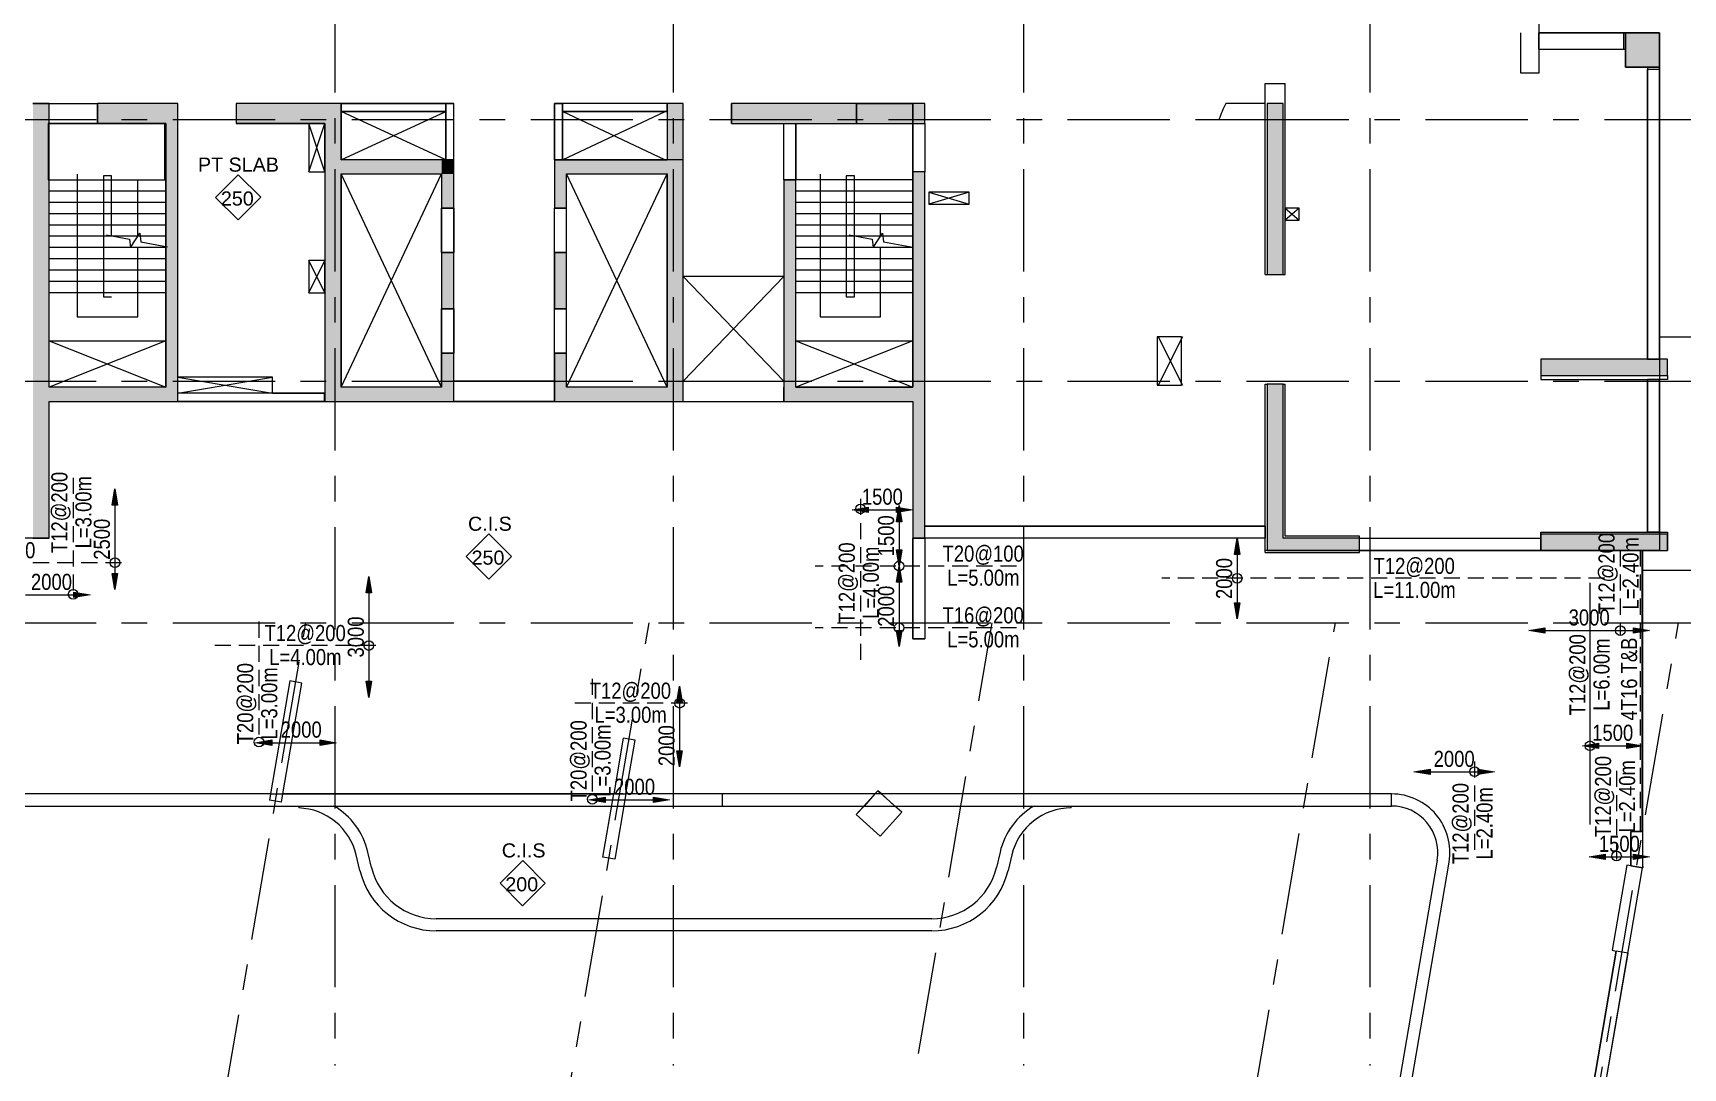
# Model space of a CAD drawing. Header units: millimetres. Extents: x -7055 to 127843, y -26353 to 51881.
# Drawn here: x 40970 to 81951, y 287 to 25994 of the extents above; entities that cross this region are included whole.
import ezdxf

# ---------------------------------------------------------------- set-up
doc = ezdxf.new("R2010")
doc.units = ezdxf.units.MM
for name, pattern in [('00-SX_HIDDEN', [600, 400, -200]), ('Grid Line', [4445, 2540, -635, 635, -635]), ('IMPORT-HIDDENX2 _6_', [3810000.0, 2540000.0, -1270000.0])]:
    doc.linetypes.add(name, pattern=pattern)
for name, color, linetype, lineweight in [('1ST FLOOR_dwg _2_', 8, 'Continuous', 5), ('A-DETL', 90, 'Continuous', 5), ('A-FLOR', 192, 'Continuous', 15), ('A-FLOR-IDEN', 11, 'Continuous', 5), ('A-WALL', 113, 'Continuous', 5), ('A-WALL-PATT', 111, 'Continuous', 15), ('I-WALL', 2, 'Continuous', 5), ('S-Anno-REF-Dims', 7, 'Continuous', 5), ('S-Anno-Slab-Reinf-Top-Text', 7, 'Continuous', 5), ('S-Anno-Slab-Reinf_ Bott', 7, 'Continuous', 5), ('S-Anno-Slab-Reinf_ Top', 7, 'IMPORT-HIDDENX2 _6_', 5), ('S-BEAM', 12, 'Continuous', 15), ('S-COLS', 52, 'Continuous', 5), ('S-GRID', 1, 'Continuous', 5)]:
    doc.layers.add(name, color=color, linetype=linetype, lineweight=lineweight)
doc.styles.add('Arial Narrow', font='ARIALN.TTF', dxfattribs={"height": 400})
doc.styles.add('Arial_1', font='arial.ttf', dxfattribs={"height": 350})

# ---------------------------------------------------------------- blocks, each defined once
blk = doc.blocks.new('1ST FLOOR_dwg_SDS-7773767-1ST FLOOR REINFORCEMENT PLAN')
at = {"layer": 'S-Anno-REF-Dims'}
for points in [[(450554, 422598), (450621, 422998), (450687, 422598)], [(469332, 422415), (468932, 422482), (469332, 422549)], [(470031, 422184), (470098, 422584), (470165, 422184)], [(470032, 422415), (470032, 422549), (470432, 422482)], [(478428, 421373), (478495, 421773), (478561, 421373)], [(470098, 421084), (470031, 421484), (470165, 421484)], [(450621, 420498), (450554, 420898), (450687, 420898)], [(470031, 420683), (470098, 421083), (470165, 420683)], [(456861, 420421), (456927, 420821), (456994, 420421)], [(449603, 420299), (449603, 420432), (450003, 420365)], [(478495, 419773), (478428, 420173), (478561, 420173)], [(470098, 419084), (470031, 419484), (470165, 419484)], [(486137, 419415), (485737, 419481), (486137, 419548)], [(488337, 419415), (488337, 419548), (488737, 419481)], [(456927, 417821), (456861, 418221), (456994, 418221)], [(464579, 417696), (464646, 418096), (464713, 417696)], [(454515, 416629), (454115, 416696), (454515, 416763)], [(455715, 416629), (455715, 416763), (456115, 416696)], [(464646, 416096), (464579, 416496), (464713, 416496)], [(487472, 416551), (487072, 416618), (487472, 416684)], [(488172, 416551), (488172, 416684), (488572, 416618)], [(483284, 415903), (482884, 415969), (483284, 416036)], [(484483, 415903), (484483, 416036), (484883, 415969)], [(462794, 415210), (462394, 415277), (462794, 415343)], [(463994, 415210), (463994, 415343), (464394, 415277)], [(487637, 413793), (487237, 413860), (487637, 413926)], [(488337, 413793), (488337, 413926), (488737, 413860)]]:
    blk.add_hatch(color=256, dxfattribs=at).paths.add_polyline_path(points)
for p, q in [((450554, 422598), (450621, 422998)), ((450621, 422998), (450687, 422598)), ((450687, 422598), (450554, 422598)), ((468932, 422482), (469332, 422549)), ((469332, 422549), (469332, 422415)), ((470031, 422184), (470098, 422584)), ((470032, 422415), (470032, 422549)), ((470032, 422549), (470432, 422482)), ((470098, 422584), (470165, 422184)), ((469332, 422415), (468932, 422482)), ((470165, 422184), (470031, 422184)), ((470432, 422482), (470032, 422415)), ((478428, 421373), (478495, 421773)), ((478495, 421773), (478561, 421373)), ((470098, 421084), (470031, 421484)), ((470031, 421484), (470165, 421484)), ((470165, 421484), (470098, 421084)), ((478561, 421373), (478428, 421373)), ((450621, 420498), (450554, 420898)), ((450554, 420898), (450687, 420898)), ((450687, 420898), (450621, 420498)), ((470031, 420683), (470098, 421083)), ((470098, 421083), (470165, 420683)), ((456861, 420421), (456927, 420821)), ((456927, 420821), (456994, 420421)), ((470165, 420683), (470031, 420683)), ((449603, 420299), (449603, 420432)), ((449603, 420432), (450003, 420365)), ((450003, 420365), (449603, 420299)), ((456994, 420421), (456861, 420421)), ((478495, 419773), (478428, 420173)), ((478428, 420173), (478561, 420173)), ((478561, 420173), (478495, 419773)), ((470098, 419084), (470031, 419484)), ((470031, 419484), (470165, 419484)), ((470165, 419484), (470098, 419084)), ((485737, 419481), (486137, 419548)), ((486137, 419415), (485737, 419481)), ((486137, 419548), (486137, 419415)), ((488337, 419415), (488337, 419548)), ((488337, 419548), (488737, 419481)), ((488737, 419481), (488337, 419415)), ((456927, 417821), (456861, 418221)), ((456861, 418221), (456994, 418221)), ((456994, 418221), (456927, 417821)), ((464579, 417696), (464646, 418096)), ((464646, 418096), (464713, 417696)), ((464713, 417696), (464579, 417696)), ((454115, 416696), (454515, 416763)), ((454515, 416629), (454115, 416696)), ((454515, 416763), (454515, 416629)), ((455715, 416629), (455715, 416763)), ((455715, 416763), (456115, 416696)), ((456115, 416696), (455715, 416629)), ((464646, 416096), (464579, 416496)), ((464579, 416496), (464713, 416496)), ((464713, 416496), (464646, 416096)), ((487072, 416618), (487472, 416684)), ((487472, 416551), (487072, 416618)), ((487472, 416684), (487472, 416551)), ((488172, 416551), (488172, 416684)), ((488172, 416684), (488572, 416618)), ((488572, 416618), (488172, 416551)), ((482884, 415969), (483284, 416036)), ((483284, 415903), (482884, 415969)), ((483284, 416036), (483284, 415903)), ((484483, 415903), (484483, 416036)), ((484483, 416036), (484883, 415969)), ((484883, 415969), (484483, 415903)), ((462394, 415277), (462794, 415343)), ((462794, 415210), (462394, 415277)), ((462794, 415343), (462794, 415210)), ((463994, 415210), (463994, 415343)), ((463994, 415343), (464394, 415277)), ((464394, 415277), (463994, 415210)), ((487237, 413860), (487637, 413926)), ((487637, 413926), (487637, 413793)), ((488337, 413793), (488337, 413926)), ((488337, 413926), (488737, 413860)), ((487637, 413793), (487237, 413860)), ((488737, 413860), (488337, 413793))]:
    blk.add_line(p, q, dxfattribs=at)
at = {"layer": 'S-Anno-REF-Dims', "color": 250, "lineweight": 13}
for p, q in [((450621, 422598), (450621, 420898)), ((469332, 422482), (470032, 422482)), ((470098, 422184), (470098, 421484)), ((478495, 421373), (478495, 420173)), ((470098, 420683), (470098, 419484)), ((448403, 420365), (449603, 420365)), ((456927, 420421), (456927, 418221)), ((486137, 419481), (488337, 419481)), ((464646, 417696), (464646, 416496)), ((454515, 416696), (455715, 416696)), ((487472, 416618), (488172, 416618)), ((483284, 415969), (484483, 415969)), ((462794, 415277), (463994, 415277)), ((487637, 413860), (488337, 413860))]:
    blk.add_line(p, q, dxfattribs=at)
at = {"layer": 'S-Anno-REF-Dims'}
for centre in [(469140, 422503), (450621, 421167), (470098, 421082), (478495, 420778), (449584, 420379), (470098, 419550), (488010, 419481), (456927, 419109), (464646, 417677), (454199, 416710), (487256, 416618), (484391, 415978), (462478, 415291), (487917, 413881)]:
    blk.add_circle(centre, 120, dxfattribs=at)
at = {"layer": 'S-Anno-Slab-Reinf_ Bott'}
for p, q in [((488547, 421473), (488547, 414490)), ((487256, 420664), (487256, 414664))]:
    blk.add_line(p, q, dxfattribs=at)
at = {"layer": 'S-Anno-Slab-Reinf_ Top', "linetype": '00-SX_HIDDEN'}
for p, q in [((449584, 423273), (449584, 420273)), ((469140, 422752), (469140, 418752)), ((488010, 421473), (488010, 419386)), ((488505, 421473), (488505, 414490)), ((450786, 421167), (446786, 421167)), ((473016, 421082), (468016, 421082)), ((487624, 420778), (476624, 420778)), ((454199, 419703), (454199, 416703)), ((473016, 419550), (468016, 419550)), ((457101, 419109), (453101, 419109)), ((462478, 418284), (462478, 415284)), ((464840, 417677), (461840, 417677)), ((484391, 416232), (484391, 413832)), ((487917, 415996), (487917, 413596))]:
    blk.add_line(p, q, dxfattribs=at)
at = {"layer": 'S-Anno-REF-Dims', "char_height": 400, "width": 1218.22, "attachment_point": 2, "line_spacing_factor": 0.974696, "style": 'Arial Narrow'}
for s, insert in [('1500', (469682, 423006)), ('2000', (449045, 420890)), ('3000', (487237, 420006)), ('2000', (455248, 417221)), ('1500', (487822, 417142)), ('2000', (483884, 416494)), ('2000', (463527, 415801)), ('1500', (487987, 414384))]:
    blk.add_mtext(s, dxfattribs=dict(at, insert=insert))
at = {"layer": 'S-Anno-REF-Dims', "char_height": 400, "width": 1218.22, "attachment_point": 2, "rotation": 90, "line_spacing_factor": 0.974696, "style": 'Arial Narrow'}
for s, insert in [('2500', (450096, 421748)), ('1500', (469574, 421834)), ('2000', (477970, 420773)), ('2000', (469574, 420084)), ('3000', (456403, 419321)), ('2000', (464122, 416622))]:
    blk.add_mtext(s, dxfattribs=dict(at, insert=insert))
at = {"layer": 'S-Anno-Slab-Reinf-Top-Text', "char_height": 400, "attachment_point": 2, "rotation": 90, "line_spacing_factor": 0.974696, "style": 'Arial Narrow'}
for s, insert, width in [('T12@200', (449042, 422414), 2421.7), ('L=3.00m', (449639, 422420), 2156.44), ('T12@200', (487469, 420897), 2421.7), ('L=2.40m', (488066, 420902), 2156.44), ('T12@200', (468598, 420661), 2421.7), ('L=4.00m', (469195, 420667), 2156.44), ('T12@200', (486746, 418382), 2421.7), ('L=6.00m', (487343, 418388), 2156.44), ('4T16 T&B', (488028, 418276), 2480.64), ('T20@200', (453657, 417665), 2421.7), ('L=3.00m', (454254, 417670), 2156.44), ('T20@200', (461937, 416246), 2421.7), ('L=3.00m', (462533, 416251), 2156.44), ('T12@200', (487382, 415357), 2421.7), ('L=2.40m', (487979, 415362), 2156.44), ('T12@200', (483842, 414686), 2421.7), ('L=2.40m', (484438, 414692), 2156.44)]:
    blk.add_mtext(s, dxfattribs=dict(at, insert=insert, width=width))
at = {"layer": 'S-Anno-Slab-Reinf-Top-Text', "char_height": 400, "attachment_point": 2, "line_spacing_factor": 0.974696, "style": 'Arial Narrow'}
for s, insert, width in [('T16@200', (447636, 421676), 2421.7), ('T20@100', (472186, 421592), 2421.7), ('T12@200', (482892, 421287), 2421.7), ('L=5.00m', (472191, 420995), 2156.44), ('L=11.00m', (482897, 420691), 2461), ('T16@200', (472186, 420059), 2421.7), ('T12@200', (455346, 419619), 2421.7), ('L=5.00m', (472191, 419463), 2156.44), ('L=4.00m', (455351, 419022), 2156.44), ('T12@200', (463424, 418187), 2421.7), ('L=3.00m', (463429, 417590), 2156.44)]:
    blk.add_mtext(s, dxfattribs=dict(at, insert=insert, width=width))
blk = doc.blocks.new('1ST FLOOR_dwg _2_-7773766-1ST FLOOR REINFORCEMENT PLAN')
blk.add_blockref('1ST FLOOR_dwg_SDS-7773767-1ST FLOOR REINFORCEMENT PLAN', (0, 0))
blk = doc.blocks.new('W SH8 - W SH-6483866-1ST FLOOR REINFORCEMENT PLAN')
at = {"layer": 'A-WALL'}
for p, q in [((71570, 24244), (70595, 24244)), ((71570, 23844), (71570, 24244)), ((70426, 23844), (71570, 23844))]:
    blk.add_line(p, q, dxfattribs=at)
blk.add_arc((73820, 22644), 3600, 153.6122, 160.5288, dxfattribs=at)
blk = doc.blocks.new('BAI-AN_TAG_SLAB MARK-TYPE COMMENT_rfa 1_75 - BAI-AN_TAG_SLAB MARK-TYPE COMMENT-7641453-1ST FLOOR REINFORCEMENT PLAN')
at = {"layer": 'A-FLOR-IDEN'}
for p, q in [((-2.8, 0), (0.02, 2.82)), ((2.82, 0.02), (0.02, 2.82)), ((-2.8, 0), (0, -2.8)), ((2.82, 0.02), (0, -2.8))]:
    blk.add_line(p, q, dxfattribs=at)

msp = doc.modelspace()

# ---------------------------------------------------------------- hatches: boundary and pattern name
at = {"layer": 'A-WALL-PATT', "lineweight": 5}
for points in [[(40969.7791, 13444.1571), (41369.7791, 13444.1571), (41369.7791, 24244.3012), (40969.7791, 24244.3012), (40969.7791, 23299.6974)], [(44269.756, 23744.3012), (44569.756, 23744.3012), (44569.756, 24244.3012), (42568.8112, 24244.3012), (42568.8112, 23744.3012)], [(48219.756, 23744.3012), (48219.756, 24244.3012), (46019.756, 24244.3012), (46019.756, 23744.3012)], [(48619.756, 17194.3012), (48619.756, 24244.3012), (48219.756, 24244.3012), (48219.756, 17194.3012)], [(57119.756, 22844.3012), (57119.756, 24244.3012), (56719.756, 24244.3012), (56719.756, 22844.3012)], [(63119.756, 23744.3012), (63119.756, 24244.3012), (58318.8112, 24244.3012), (58318.8112, 23744.3012)], [(72019.7792, 19994.3012), (72019.7792, 24244.1661), (71619.7792, 24244.1661), (71619.7792, 19994.3012)], [(44569.756, 17194.3012), (44569.756, 23744.3012), (44269.756, 23744.3012), (44269.756, 17194.3012)], [(51119.756, 22494.3012), (51119.756, 22844.3012), (48619.756, 22844.3012), (48619.756, 22494.3012), (50551.9196, 22494.3012)], [(51419.756, 22494.3012), (51419.756, 22844.3012), (51119.756, 22844.3012), (51119.756, 22494.3012)], [(56719.756, 22494.3012), (56719.756, 22844.3012), (53919.756, 22844.3012), (53919.756, 22494.3012), (54219.756, 22494.3012)], [(57119.756, 17194.3012), (57119.756, 22844.3012), (56719.756, 22844.3012), (56719.756, 17194.3012)], [(63119.756, 13444.1571), (63119.756, 22544.3279), (62819.756, 22544.3279), (62819.756, 13444.1571)], [(51419.756, 21644.1661), (51419.756, 22494.3012), (51119.756, 22494.3012), (51119.756, 21644.1661)], [(54219.756, 21644.1661), (54219.756, 22494.3012), (53919.756, 22494.3012), (53919.756, 21644.1661)], [(59919.756, 17194.3012), (59919.756, 22344.3279), (59619.756, 22344.3279), (59619.756, 17194.3012)], [(51419.756, 19144.1661), (51419.756, 20544.3279), (51119.756, 20544.3279), (51119.756, 19144.1661)], [(51419.756, 19144.1661), (51419.756, 20544.1661), (51119.756, 20544.1661), (51119.756, 19144.1661)], [(54219.756, 19144.1661), (54219.756, 20544.1661), (53919.756, 20544.1661), (53919.756, 19144.1661)], [(51419.756, 17194.3012), (51419.756, 18044.1661), (51119.756, 18044.1661), (51119.756, 17194.3012)], [(54219.756, 17194.3012), (54219.756, 18044.1661), (53919.756, 18044.1661), (53919.756, 17194.3012)], [(78419.756, 17489.3012), (81569.756, 17489.3012), (81569.756, 17889.3012), (78419.756, 17889.3012)], [(72019.7792, 13444.1661), (72019.7792, 17269.1661), (71619.7792, 17269.1661), (71619.7792, 13444.1661)], [(41369.7791, 16844.3012), (44569.756, 16844.3012), (44569.756, 17194.3012), (41369.7791, 17194.3012)], [(48219.756, 16844.3012), (51419.756, 16844.3012), (51419.756, 17194.3012), (48219.756, 17194.3012)], [(57119.756, 16844.3012), (57119.756, 17194.3012), (53919.756, 17194.3012), (53919.756, 16844.3012)], [(62819.756, 16844.3012), (62819.756, 17194.3012), (59619.756, 17194.3012), (59619.756, 16844.3012)], [(78419.756, 13144.1661), (81569.756, 13144.1661), (81569.756, 13544.1661), (78419.756, 13544.1661)], [(73919.756, 13144.1661), (73919.756, 13444.1661), (71619.7792, 13444.1661), (71619.7792, 13144.1661), (73679.4196, 13144.1661)]]:
    msp.add_hatch(color=256, dxfattribs=at).paths.add_polyline_path(points)
at = {"layer": 'S-COLS'}
msp.add_hatch(color=256, dxfattribs=at).paths.add_polyline_path([(81369.756, 25144.1661), (81369.756, 25994.1661), (80519.756, 25994.1661), (80519.756, 25144.1661)])

# ---------------------------------------------------------------- linework, layer by layer
at = {"layer": 'A-DETL', "lineweight": 13}
for p, q in [((48619.756, 22844.3012), (51219.756, 24044.3012)), ((51219.756, 22844.3012), (48619.756, 24044.3012)), ((56663.9431, 22844.1661), (54119.756, 24044.1661)), ((54119.756, 22844.1661), (56669.756, 24044.1661)), ((47819.756, 22544.1661), (48219.756, 23744.1661)), ((48219.756, 22544.1661), (47819.756, 23744.1661)), ((48619.756, 17194.3012), (51119.756, 22494.3012)), ((51119.756, 17194.3012), (48619.756, 22494.3012)), ((56719.756, 17194.3012), (54219.756, 22494.3012)), ((54219.756, 17194.3012), (56719.756, 22494.3012)), ((64219.756, 22044.1661), (63219.756, 21744.1661)), ((63219.756, 22044.1661), (64219.756, 21744.1661)), ((72419.7792, 21644.3012), (72069.7792, 21344.3012)), ((72069.7792, 21644.3012), (72419.7792, 21344.3012)), ((48219.756, 19544.1661), (47819.756, 20344.1661)), ((47819.756, 19544.1661), (48219.756, 20344.1661)), ((59619.756, 17344.1661), (57119.756, 19944.1661)), ((57119.756, 17344.1661), (59619.756, 19944.1661)), ((69519.756, 18444.1661), (68919.756, 17244.1661)), ((68919.756, 18444.1661), (69519.756, 17244.1661)), ((41369.756, 18344.1661), (44269.756, 17194.3012)), ((44269.756, 18344.1661), (41369.7791, 17194.3012)), ((62819.756, 18344.1661), (59919.756, 17194.1661)), ((59919.756, 18344.1661), (62819.7791, 17194.3012)), ((44569.756, 17444.3012), (46919.756, 17044.3012)), ((44569.756, 17044.3012), (46919.756, 17444.3012))]:
    msp.add_line(p, q, dxfattribs=at)
at = {"layer": 'A-DETL'}
for p, q in [((42069.756, 22484.1661), (42069.756, 22204.1661)), ((42069.756, 22204.1661), (42069.756, 18944.1661)), ((42719.756, 22444.1661), (42719.756, 19444.1661)), ((42919.756, 22444.1661), (42719.756, 22444.1661)), ((42919.756, 20944.1661), (42919.756, 22444.1661)), ((43569.756, 22064.1661), (43569.756, 22344.1661)), ((60519.756, 22484.1661), (60519.756, 21924.1661)), ((61369.756, 22444.1661), (61169.756, 22444.1661)), ((61169.756, 22444.1661), (61169.756, 19444.1661)), ((61369.756, 19444.1661), (61369.756, 22444.1661)), ((42819.756, 22064.1661), (41369.756, 22064.1661)), ((42819.756, 21784.1661), (41369.756, 21784.1661)), ((44269.756, 22064.1661), (42819.756, 22064.1661)), ((44269.756, 21784.1661), (42819.756, 21784.1661)), ((43569.756, 20974.1661), (43569.756, 22064.1661)), ((61269.756, 22064.1661), (59919.756, 22064.1661)), ((61269.756, 21784.1661), (59919.756, 21784.1661)), ((60519.756, 21924.1661), (60519.756, 18944.1661)), ((62819.756, 22064.1661), (61269.756, 22064.1661)), ((62819.756, 21784.1661), (61269.756, 21784.1661)), ((42819.756, 21504.1661), (41369.756, 21504.1661)), ((44269.756, 21504.1661), (42819.756, 21504.1661)), ((61269.756, 21504.1661), (59919.756, 21504.1661)), ((62819.756, 21504.1661), (61269.756, 21504.1661)), ((62019.756, 21224.1661), (62019.756, 21504.1661)), ((42819.756, 21224.1661), (41369.756, 21224.1661)), ((42819.756, 20944.1661), (41369.756, 20944.1661)), ((42792.2057, 20980.5945), (43362.975, 20877.165)), ((44269.756, 21224.1661), (42819.756, 21224.1661)), ((44269.756, 20944.1661), (42819.756, 20944.1661)), ((43388.4105, 20665.926), (43621.0046, 21022.2621)), ((43621.0046, 21022.2621), (43646.4401, 20811.0231)), ((61269.756, 21224.1661), (59919.756, 21224.1661)), ((61269.756, 20944.1661), (59919.756, 20944.1661)), ((61242.2057, 20980.5945), (61812.975, 20877.165)), ((62819.756, 21224.1661), (61269.756, 21224.1661)), ((62819.756, 20944.1661), (61269.756, 20944.1661)), ((61838.4105, 20665.926), (62071.0046, 21022.2621)), ((62019.756, 20974.1661), (62019.756, 21224.1661)), ((62071.0046, 21022.2621), (62096.4401, 20811.0231)), ((42819.756, 20664.1661), (41369.756, 20664.1661)), ((44269.756, 20664.1661), (42819.756, 20664.1661)), ((43362.975, 20877.165), (43388.4105, 20665.926)), ((43569.756, 20384.1661), (43569.756, 20664.1661)), ((43646.4401, 20811.0231), (44309.901, 20684.7989)), ((61269.756, 20664.1661), (59919.756, 20664.1661)), ((62819.756, 20664.1661), (61269.756, 20664.1661)), ((61812.975, 20877.165), (61838.4105, 20665.926)), ((62019.756, 20384.1661), (62019.756, 20664.1661)), ((62096.4401, 20811.0231), (62819.756, 20673.4114)), ((42819.756, 20384.1661), (41369.756, 20384.1661)), ((42819.756, 20104.1661), (41369.756, 20104.1661)), ((44269.756, 20384.1661), (42819.756, 20384.1661)), ((44269.756, 20104.1661), (42819.756, 20104.1661)), ((43569.756, 18944.1661), (43569.756, 20384.1661)), ((61269.756, 20384.1661), (59919.756, 20384.1661)), ((61269.756, 20104.1661), (59919.756, 20104.1661)), ((62819.756, 20384.1661), (61269.756, 20384.1661)), ((62819.756, 20104.1661), (61269.756, 20104.1661)), ((62019.756, 18944.1661), (62019.756, 20384.1661)), ((42819.756, 19824.1661), (41369.756, 19824.1661)), ((44269.756, 19824.1661), (42819.756, 19824.1661)), ((61269.756, 19824.1661), (59919.756, 19824.1661)), ((62819.756, 19824.1661), (61269.756, 19824.1661)), ((44269.756, 19544.1661), (41369.756, 19544.1661)), ((42719.756, 19444.1661), (42919.756, 19444.1661)), ((62819.756, 19544.1661), (59919.756, 19544.1661)), ((61169.756, 19444.1661), (61369.756, 19444.1661)), ((42069.756, 18944.1661), (43569.756, 18944.1661)), ((60519.756, 18944.1661), (62019.756, 18944.1661)), ((41369.756, 18344.1661), (44269.756, 18344.1661)), ((41369.756, 17344.1661), (41369.756, 18344.1661)), ((44269.756, 18344.1661), (44269.756, 17344.1661)), ((59919.756, 18344.1661), (62819.756, 18344.1661)), ((59919.756, 17344.1661), (59919.756, 18344.1661)), ((62819.756, 18344.1661), (62819.756, 17344.1661))]:
    msp.add_line(p, q, dxfattribs=at)
at = {"layer": 'A-FLOR'}
for p, q in [((78369.756, 38240.7598), (78369.756, 25994.1661)), ((78369.756, 25994.1661), (81369.756, 25994.1661)), ((80469.756, 25994.1661), (80469.756, 25594.1661)), ((80519.756, 25594.1661), (80519.756, 25994.1661)), ((81369.756, 25994.1661), (81369.756, 13144.3012)), ((80469.756, 25594.1661), (80519.756, 25594.1661)), ((81069.756, 25144.1661), (81069.756, 25094.1661)), ((81069.756, 25094.1661), (81369.756, 25094.1661)), ((51219.756, 24044.3012), (48619.756, 24044.3012)), ((48619.756, 24044.3012), (48619.756, 22844.3012)), ((51219.756, 22844.3012), (51219.756, 24044.3012)), ((54119.756, 24044.1661), (54119.756, 22844.1661)), ((56719.756, 24044.1661), (54119.756, 24044.1661)), ((41344.756, 23744.1661), (41344.756, 22344.1661)), ((44269.756, 23744.1661), (41344.756, 23744.1661)), ((41369.756, 22344.1661), (41369.756, 23744.1661)), ((44244.756, 22344.1661), (44244.756, 23744.1661)), ((48219.756, 23744.1661), (47819.756, 23744.1661)), ((47819.756, 23744.1661), (47819.756, 22544.1661)), ((48219.756, 22544.1661), (48219.756, 23744.1661)), ((59919.756, 23744.3012), (59919.756, 22344.3279)), ((62819.756, 17194.3012), (62819.7791, 23744.3012)), ((62819.7791, 23744.3012), (62819.7791, 22344.1661)), ((47819.756, 22544.1661), (48219.756, 22544.1661)), ((54119.756, 22844.1661), (56719.756, 22844.1661)), ((56719.756, 22844.1661), (56719.756, 22844.3012)), ((41344.756, 22344.1661), (44269.756, 22344.1661)), ((44269.756, 17194.3012), (44269.756, 22344.1661)), ((48619.756, 22494.3012), (48619.756, 17194.3012)), ((51119.756, 22494.3012), (51119.756, 17194.3012)), ((54219.756, 17194.3012), (54219.756, 22494.3012)), ((56719.756, 17194.3012), (56719.756, 22494.3012)), ((59894.756, 22344.3279), (59894.756, 22344.1661)), ((62819.7791, 22344.1661), (59894.756, 22344.1661)), ((64219.756, 22044.1661), (63219.756, 22044.1661)), ((63219.756, 22044.1661), (63219.756, 21744.1661)), ((63219.756, 21744.1661), (64219.756, 21744.1661)), ((64219.756, 21744.1661), (64219.756, 22044.1661)), ((72419.7792, 21644.3012), (72069.7792, 21644.3012)), ((72069.7792, 21644.3012), (72069.7792, 21344.3012)), ((72069.7792, 21344.3012), (72419.7792, 21344.3012)), ((72419.7792, 21344.3012), (72419.7792, 21644.3012)), ((48219.756, 20344.1661), (47819.756, 20344.1661)), ((47819.756, 20344.1661), (47819.756, 19544.1661)), ((48219.756, 19544.1661), (48219.756, 20344.1661)), ((59619.756, 19944.1661), (57119.756, 19944.1661)), ((47819.756, 19544.1661), (48219.756, 19544.1661)), ((69494.756, 18444.1661), (68894.756, 18444.1661)), ((68894.756, 18444.1661), (68894.756, 17244.1661)), ((69494.756, 17244.1661), (69494.756, 18444.1661)), ((81369.756, 18444.1661), (83369.756, 18444.1661)), ((46919.756, 17444.3012), (44569.756, 17444.3012)), ((46919.756, 17044.3012), (46919.756, 17444.3012)), ((57119.756, 17344.1661), (59619.756, 17344.1661)), ((68894.756, 17244.1661), (69494.756, 17244.1661)), ((81569.756, 17389.3012), (81369.756, 17389.3012)), ((81569.756, 17489.3012), (81569.756, 17389.3012)), ((41369.7791, 13444.1571), (41369.7791, 16844.3012)), ((41369.7791, 16844.3012), (62819.756, 16844.3012)), ((44269.756, 17194.3012), (44269.756, 17194.3012)), ((46919.756, 17044.3012), (44569.756, 17044.3012)), ((62819.756, 17194.3012), (62819.756, 17194.3012)), ((62819.756, 16844.3012), (62819.756, 16844.3012)), ((62819.756, 16844.3012), (62819.756, 13444.1571)), ((71569.7792, 13744.2922), (63119.756, 13744.2922)), ((71569.7792, 13094.1661), (71569.7792, 13744.2922)), ((81369.756, 13594.1661), (81569.756, 13594.1661)), ((81569.756, 13594.1661), (81569.756, 13144.1661)), ((41369.7791, 13444.2922), (32469.7792, 13444.2922)), ((40969.7791, 13444.1571), (41369.7791, 13444.1571)), ((71569.7792, 13444.1571), (62819.756, 13444.1571)), ((81369.756, 13144.3012), (71569.7792, 13144.3012)), ((73919.756, 13144.2922), (80955.1293, 13144.2922)), ((73919.756, 13094.1661), (73919.756, 13144.1661)), ((80955.1293, 5295.0869), (80955.1293, 13144.2922)), ((71569.7792, 13094.1661), (73919.756, 13094.1661)), ((83369.756, 12644.1661), (80955.1293, 12644.1661)), ((47350.3495, 9899.7823), (46869.9112, 7094.1661)), ((47174.278, 7094.1661), (47646.0454, 9849.1469)), ((47646.0454, 9849.1469), (47350.3495, 9899.7823)), ((55629.6093, 8480.5888), (55392.196, 7094.1661)), ((55925.3052, 8429.9534), (55629.6093, 8480.5888)), ((55696.5628, 7094.1661), (55925.3052, 8429.9534)), ((46869.9112, 7094.1661), (39565.651, 7094.1661)), ((55392.196, 7094.1661), (47174.278, 7094.1661)), ((61880.9975, 7094.1661), (55696.5628, 7094.1661)), ((61952.7424, 7173.8374), (61880.9975, 7094.1661)), ((62041.2158, 7094.1661), (61952.7424, 7173.8374)), ((74711.5561, 7094.1661), (62041.2158, 7094.1661)), ((48443.8397, 6794.1661), (61610.844, 6794.1661)), ((61610.844, 6794.1661), (61417.4026, 6579.3534)), ((61417.4026, 6579.3534), (62011.8866, 6044.0136)), ((62011.8866, 6044.0136), (62547.2265, 6638.4976)), ((62547.2265, 6638.4976), (62374.3598, 6794.1661)), ((62374.3598, 6794.1661), (65833.3673, 6794.1661)), ((49379.3555, 5264.1898), (49288.7232, 5647.1712)), ((64988.4838, 5647.1712), (64897.8516, 5264.1898)), ((74372.8024, -4924.5485), (76140.7515, 5399.4206)), ((80555.1293, 5329.0866), (80192.254, 3209.9308)), ((80653.6947, 5312.2087), (80555.1293, 5329.0866)), ((78290.3149, -10267.1647), (80949.3074, 5261.0872)), ((63292.1997, 3994.1661), (50985.0074, 3994.1661)), ((80192.254, 3209.9308), (80290.8194, 3193.0528))]:
    msp.add_line(p, q, dxfattribs=at)
for centre, radius, start, end in [((74711.5561, 5644.1661), 1450, 350.28252588, 90), ((74711.5561, 5644.1661), 1450, 350.28252588, 90), ((47519.2296, 5228.4219), 1818.367, 13.31406674, 59.43711365), ((66757.9774, 5228.4219), 1818.367, 120.56288635, 166.68593326), ((50985.0074, 5644.1661), 1650, 193.31406674, 270), ((63292.1997, 5644.1661), 1650, 270, 346.68593326)]:
    msp.add_arc(centre, radius, start, end, dxfattribs=at)
at = {"layer": 'I-WALL'}
for p, q in [((71569.7792, 19994.3012), (71569.7792, 24740.8206)), ((71569.7792, 24740.8206), (72069.7792, 24740.8206)), ((72069.7792, 19994.3012), (72069.7792, 24740.8206)), ((40969.7791, 24244.1661), (41369.7791, 24244.1661)), ((44569.756, 24244.1661), (42569.756, 24244.1661)), ((42569.756, 23744.1661), (42569.756, 24244.1661)), ((48619.756, 24244.1661), (46019.756, 24244.1661)), ((48619.756, 24244.1661), (48619.756, 24044.3012)), ((58319.756, 23744.3012), (58319.756, 24244.3012)), ((61419.756, 24244.3012), (61419.756, 23744.3012)), ((62819.756, 24244.3012), (62819.756, 17194.1661)), ((46019.756, 23744.1661), (46019.756, 23744.3012)), ((47819.756, 23744.1661), (46019.756, 23744.1661)), ((63119.756, 23744.3012), (63119.756, 22544.3279)), ((48219.756, 22544.1661), (48219.756, 16844.1661)), ((53919.756, 22844.3012), (53919.756, 21644.3279)), ((57119.756, 19944.1661), (57119.756, 22844.3012)), ((48619.756, 17194.3012), (48619.756, 22494.3012)), ((51119.756, 22494.3012), (51119.756, 21644.3279)), ((51419.756, 21644.3279), (51419.756, 22494.3012)), ((56719.756, 22494.3012), (56719.756, 17194.3012)), ((56719.756, 22494.3012), (56719.756, 22494.3012)), ((59619.756, 22344.3279), (59619.756, 19944.1661)), ((59919.756, 17194.1661), (59919.756, 22344.3279)), ((59919.756, 22344.3279), (59919.756, 22344.3279)), ((51419.756, 21644.3279), (51119.756, 21644.3279)), ((54219.756, 21644.3279), (53919.756, 21644.3279)), ((53919.756, 19144.3279), (53919.756, 20544.3279)), ((53919.756, 20544.3279), (54219.756, 20544.3279)), ((71569.7792, 19994.3012), (71619.7792, 19994.3012)), ((72019.7792, 19994.3012), (72069.7792, 19994.3012)), ((51419.756, 19144.3279), (51119.756, 19144.3279)), ((54219.756, 19144.3279), (53919.756, 19144.3279)), ((51119.756, 17194.3012), (51119.756, 18044.3279)), ((51119.756, 18044.3279), (51419.756, 18044.3279)), ((51419.756, 16844.3012), (51419.756, 18044.3279)), ((53919.756, 16844.3012), (53919.756, 18044.3279)), ((53919.756, 18044.3279), (54219.756, 18044.3279)), ((71569.7792, 13744.2922), (71569.7792, 17269.1661)), ((71569.7792, 17269.1661), (71619.7792, 17269.1661)), ((72019.7792, 17269.1661), (72069.7792, 17269.1661)), ((72069.7792, 13494.1661), (72069.7792, 17269.1661)), ((78419.756, 17489.3012), (78419.756, 17389.3012)), ((78419.756, 17389.3012), (81369.756, 17389.3012)), ((48219.756, 16844.1661), (48619.756, 16844.1661)), ((51119.756, 17194.3012), (51119.756, 17194.3012)), ((56719.756, 17194.3012), (56719.756, 17194.3012)), ((57119.756, 16844.3012), (57119.756, 17194.3012)), ((59619.756, 16844.1661), (59619.756, 17194.1661)), ((59619.756, 16844.1661), (62819.756, 16844.1661)), ((59919.756, 17194.1661), (62819.756, 17194.1661)), ((78419.756, 13594.1661), (81369.756, 13594.1661)), ((78419.756, 13144.1661), (78419.756, 13594.1661)), ((62819.756, 13444.1571), (62819.756, 13444.1571)), ((63119.756, 13444.1571), (63119.756, 13444.1571)), ((73919.756, 13494.1661), (72069.7792, 13494.1661)), ((73919.756, 13444.1661), (73919.756, 13494.1661)), ((78419.756, 13144.1661), (78419.756, 13144.1661)), ((46869.9112, 7094.1661), (46843.995, 6942.8236)), ((46869.9112, 7094.1661), (55696.5628, 7094.1661)), ((47139.6909, 6892.1881), (47174.278, 7094.1661)), ((55123.2548, 5523.6301), (55392.196, 7094.1661)), ((55696.5628, 7094.1661), (55418.9507, 5472.9946)), ((58084.7439, 7094.1661), (58084.7439, 6794.1661)), ((61880.9975, 7094.1661), (61610.844, 6794.1661)), ((74711.5561, 7094.1661), (61880.9975, 7094.1661)), ((62374.3598, 6794.1661), (62041.2158, 7094.1661)), ((74711.5561, 6794.1661), (74711.5561, 7094.1661)), ((39565.651, 6794.1661), (48443.8397, 6794.1661)), ((47139.6909, 6892.1881), (46843.995, 6942.8236)), ((47570.0647, 6794.1661), (47568.5005, 6745.9893)), ((58084.7439, 6794.1661), (74711.5561, 6794.1661)), ((66757.9774, 6746.7889), (66757.9774, 6794.1661)), ((49087.4187, 5195.1032), (48996.7865, 5578.0846)), ((55418.9507, 5472.9946), (55123.2548, 5523.6301)), ((65280.4206, 5578.0846), (65189.7883, 5195.1032)), ((75845.0559, 5450.0576), (74077.1068, -4873.9115)), ((80653.6947, 5312.2087), (80949.3909, 5261.5749)), ((80949.3074, 5261.0872), (80949.3909, 5261.5749)), ((63292.1997, 3694.1661), (50985.0074, 3694.1661)), ((80586.5156, 3142.4191), (80290.8194, 3193.0528))]:
    msp.add_line(p, q, dxfattribs=at)
at = {"layer": 'I-WALL', "lineweight": 15}
for p, q in [((41369.7791, 24244.3012), (40969.7791, 24244.3012)), ((41369.7791, 17194.3012), (41369.7791, 24244.3012)), ((44569.756, 24244.3012), (42568.8112, 24244.3012)), ((42568.8112, 24244.3012), (42568.8112, 23744.3012)), ((44569.756, 16844.3012), (44569.756, 24244.3012)), ((48619.756, 24244.3012), (46019.756, 24244.3012)), ((46019.756, 24244.3012), (46019.756, 23744.3012)), ((48619.756, 22844.3012), (48619.756, 24244.3012)), ((56719.756, 24244.3012), (56719.756, 22844.3012)), ((57119.756, 24244.3012), (56719.756, 24244.3012)), ((57119.756, 22844.3012), (57119.756, 24244.3012)), ((63119.756, 24244.3012), (58318.8112, 24244.3012)), ((58318.8112, 24244.3012), (58318.8112, 23744.3012)), ((63119.756, 23744.3012), (63119.756, 24244.3012)), ((72019.7792, 24244.1661), (71619.7792, 24244.1661)), ((71619.7792, 24244.1661), (71619.7792, 19994.3012)), ((72019.7792, 19994.3012), (72019.7792, 24244.1661)), ((42568.8112, 23744.3012), (44269.756, 23744.3012)), ((44269.756, 23744.3012), (44269.756, 17194.3012)), ((46019.756, 23744.3012), (48219.756, 23744.3012)), ((48219.756, 23744.3012), (48219.756, 16844.3012)), ((58318.8112, 23744.3012), (63119.756, 23744.3012)), ((51419.756, 22844.3012), (48619.756, 22844.3012)), ((51419.756, 22494.3012), (51419.756, 22844.3012)), ((57119.756, 22844.3012), (53919.756, 22844.3012)), ((53919.756, 22844.3012), (53919.756, 21644.1661)), ((57119.756, 16844.3012), (57119.756, 22844.3012)), ((62819.756, 22544.3279), (62819.756, 17194.3012)), ((63119.756, 22544.3279), (62819.756, 22544.3279)), ((63119.756, 13444.1571), (63119.756, 22544.3279)), ((48619.756, 22494.3012), (51119.756, 22494.3012)), ((51119.756, 22494.3012), (51119.756, 21644.1661)), ((51419.756, 21644.1661), (51419.756, 22494.3012)), ((54219.756, 22494.3012), (56719.756, 22494.3012)), ((54219.756, 21644.1661), (54219.756, 22494.3012)), ((59919.756, 22344.3279), (59619.756, 22344.3279)), ((59619.756, 22344.3279), (59619.756, 16844.3012)), ((59919.756, 17194.3012), (59919.756, 22344.3279)), ((51119.756, 21644.1661), (51419.756, 21644.1661)), ((53919.756, 21644.1661), (54219.756, 21644.1661)), ((51119.756, 20544.3279), (51119.756, 19144.1661)), ((51419.756, 20544.3279), (51119.756, 20544.3279)), ((51419.756, 20544.1661), (51119.756, 20544.1661)), ((51119.756, 20544.1661), (51119.756, 19144.1661)), ((51419.756, 19144.1661), (51419.756, 20544.3279)), ((51419.756, 19144.1661), (51419.756, 20544.1661)), ((54219.756, 20544.1661), (53919.756, 20544.1661)), ((53919.756, 20544.1661), (53919.756, 19144.1661)), ((54219.756, 19144.1661), (54219.756, 20544.1661)), ((71619.7792, 19994.3012), (72019.7792, 19994.3012)), ((51119.756, 19144.1661), (51419.756, 19144.1661)), ((53919.756, 19144.1661), (54219.756, 19144.1661)), ((51419.756, 18044.1661), (51119.756, 18044.1661)), ((51119.756, 18044.1661), (51119.756, 17194.3012)), ((51419.756, 16844.3012), (51419.756, 18044.1661)), ((54219.756, 18044.1661), (53919.756, 18044.1661)), ((53919.756, 18044.1661), (53919.756, 16844.3012)), ((54219.756, 17194.3012), (54219.756, 18044.1661)), ((81569.756, 17889.3012), (78419.756, 17889.3012)), ((78419.756, 17889.3012), (78419.756, 17489.3012)), ((81569.756, 17489.3012), (81569.756, 17889.3012)), ((72019.7792, 17269.1661), (71619.7792, 17269.1661)), ((71619.7792, 17269.1661), (71619.7792, 13144.1661)), ((72019.7792, 13444.1661), (72019.7792, 17269.1661)), ((78419.756, 17489.3012), (81569.756, 17489.3012)), ((44269.756, 17194.3012), (41369.7791, 17194.3012)), ((51119.756, 17194.3012), (48619.756, 17194.3012)), ((56719.756, 17194.3012), (54219.756, 17194.3012)), ((62819.756, 17194.3012), (59919.756, 17194.3012)), ((62819.756, 16844.3012), (62819.756, 13444.1571)), ((81569.756, 13544.1661), (78419.756, 13544.1661)), ((78419.756, 13544.1661), (78419.756, 13144.1661)), ((81569.756, 13144.1661), (81569.756, 13544.1661)), ((62819.756, 13444.1571), (63119.756, 13444.1571)), ((71619.7792, 13144.1661), (73919.756, 13144.1661)), ((73919.756, 13444.1661), (72019.7792, 13444.1661)), ((73919.756, 13144.1661), (73919.756, 13444.1661)), ((78419.756, 13144.1661), (81569.756, 13144.1661))]:
    msp.add_line(p, q, dxfattribs=at)
at = {"layer": 'I-WALL'}
for centre, radius, start, end in [((74711.5561, 5644.1661), 1450, 350.28252588, 90), ((74711.5561, 5644.1661), 1450, 350.28252588, 90), ((47519.2296, 5228.4219), 1518.367, 13.31406674, 88.14042883), ((47519.2296, 5228.4219), 1518.367, 13.31406674, 88.14042883), ((47519.2296, 5228.4219), 1818.367, 13.31406674, 59.43711365), ((66757.9774, 5228.4219), 1818.367, 120.56288635, 166.68593326), ((66757.9774, 5228.4219), 1518.367, 90, 166.68593326), ((66757.9774, 5228.4219), 1518.367, 90, 166.68593326), ((74711.5561, 5644.1661), 1150, 350.28252588, 90), ((74711.5561, 5644.1661), 1150, 350.28252588, 90), ((50985.0074, 5644.1661), 1950, 193.31406674, 270), ((50985.0074, 5644.1661), 1950, 193.31406674, 270), ((50985.0074, 5644.1661), 1650, 193.31406674, 270), ((63292.1997, 5644.1661), 1650, 270, 346.68593326), ((63292.1997, 5644.1661), 1950, 270, 346.68593326), ((63292.1997, 5644.1661), 1950, 270, 346.68593326)]:
    msp.add_arc(centre, radius, start, end, dxfattribs=at)
at = {"layer": 'S-BEAM'}
for p, q in [((78369.756, 25994.1661), (78369.756, 25594.1661)), ((80519.756, 25994.1661), (78369.756, 25994.1661)), ((80519.756, 25994.1661), (78369.756, 25994.1661)), ((78369.756, 25994.1661), (80469.756, 25994.1661)), ((80469.756, 25994.1661), (78369.756, 25994.1661)), ((78369.756, 25594.1661), (78369.756, 25994.1661)), ((80469.756, 25994.1661), (80469.756, 25594.1661)), ((80519.756, 25594.1661), (80519.756, 25994.1661)), ((80519.756, 25594.1661), (80519.756, 25994.1661)), ((78369.756, 25594.1661), (80519.756, 25594.1661)), ((78369.756, 25594.1661), (80469.756, 25594.1661)), ((81369.756, 25144.1661), (81069.756, 25144.1661)), ((81069.756, 25144.1661), (81069.756, 17889.3012)), ((81069.756, 25094.1661), (81369.756, 25094.1661)), ((81069.756, 17889.3012), (81069.756, 25094.1661)), ((81369.756, 17889.3012), (81369.756, 25144.1661)), ((81369.756, 18444.1661), (81369.756, 25144.1661)), ((81369.756, 17889.3012), (81369.756, 25094.1661)), ((81369.756, 18444.1661), (81369.756, 25094.1661)), ((41369.7791, 23744.1661), (41369.7791, 24244.1661)), ((41369.7791, 24244.1661), (42569.756, 24244.1661)), ((41369.7791, 24244.1661), (42569.756, 24244.1661)), ((41369.7791, 23744.1661), (41369.7791, 24244.1661)), ((42569.756, 24244.1661), (42569.756, 23744.1661)), ((42569.756, 24244.1661), (42569.756, 23744.1661)), ((48619.756, 24244.3012), (48619.756, 24044.3012)), ((48619.756, 24044.3012), (48619.756, 24244.3012)), ((51219.756, 24244.3012), (48619.756, 24244.3012)), ((48619.756, 24244.3012), (51219.756, 24244.3012)), ((51219.756, 24244.3012), (51219.756, 24044.3012)), ((51219.756, 24044.3012), (51219.756, 24244.3012)), ((51419.756, 24244.3012), (51219.756, 24244.3012)), ((51219.756, 24244.3012), (51219.756, 22844.3012)), ((51219.756, 24244.3012), (51419.756, 24244.3012)), ((51219.756, 22844.3012), (51219.756, 24244.3012)), ((51419.756, 22844.3012), (51419.756, 24244.3012)), ((51419.756, 22844.3012), (51419.756, 24244.3012)), ((53919.756, 24244.3012), (54119.756, 24244.3012)), ((54119.756, 24244.3012), (53919.756, 24244.3012)), ((53919.756, 24244.3012), (53919.756, 22844.3012)), ((53919.756, 22844.3012), (53919.756, 24244.3012)), ((54119.756, 22844.3012), (54119.756, 24244.3012)), ((54119.756, 22844.3012), (54119.756, 24244.3012)), ((54119.756, 24044.1661), (54119.756, 24244.1661)), ((54119.756, 24244.1661), (54119.756, 24044.1661)), ((56719.756, 24244.1661), (54119.756, 24244.1661)), ((56719.756, 24244.1661), (54119.756, 24244.1661)), ((56719.756, 24044.1661), (56719.756, 24244.1661)), ((56719.756, 24244.1661), (56719.756, 24044.1661)), ((62819.756, 24244.1661), (61419.756, 24244.1661)), ((61419.756, 23744.1661), (61419.756, 24244.1661)), ((61419.756, 24244.1661), (62819.756, 24244.1661)), ((62819.756, 23744.1661), (62819.756, 24244.1661)), ((62819.756, 24244.1661), (62819.756, 23744.1661)), ((48619.756, 24044.3012), (51219.756, 24044.3012)), ((48619.756, 24044.3012), (51219.756, 24044.3012)), ((54119.756, 24044.1661), (56719.756, 24044.1661)), ((56719.756, 24044.1661), (54119.756, 24044.1661)), ((41369.7791, 23744.1661), (42569.756, 23744.1661)), ((59619.756, 23744.3012), (59919.756, 23744.3012)), ((59619.756, 22344.3279), (59619.756, 23744.3012)), ((59619.756, 22344.3279), (59619.756, 23744.3012)), ((59619.756, 23744.3012), (59894.756, 23744.3012)), ((59919.756, 22344.3279), (59919.756, 23744.3012)), ((59919.756, 22344.3279), (59919.756, 23744.3012)), ((61419.756, 23744.1661), (62819.756, 23744.1661)), ((61419.756, 23744.1661), (62819.756, 23744.1661)), ((51219.756, 22844.3012), (51419.756, 22844.3012)), ((51419.756, 22844.3012), (51219.756, 22844.3012)), ((53919.756, 22844.3012), (54119.756, 22844.3012)), ((54119.756, 22844.3012), (53919.756, 22844.3012)), ((59619.756, 22344.3279), (59919.756, 22344.3279)), ((59894.756, 22344.3279), (59619.756, 22344.3279)), ((51419.756, 21644.3279), (51119.756, 21644.3279)), ((51119.756, 21644.3279), (51419.756, 21644.3279)), ((51119.756, 20544.3279), (51119.756, 21644.3279)), ((51419.756, 21644.3279), (51419.756, 20544.3279)), ((51419.756, 20544.3279), (51419.756, 21644.3279)), ((54219.756, 21644.3279), (53919.756, 21644.3279)), ((53919.756, 21644.3279), (54219.756, 21644.3279)), ((53919.756, 20544.3279), (53919.756, 21644.3279)), ((53919.756, 20544.3279), (53919.756, 21644.3279)), ((54219.756, 20544.3279), (54219.756, 21644.3279)), ((51119.756, 20544.3279), (51419.756, 20544.3279)), ((51419.756, 20544.3279), (51119.756, 20544.3279)), ((53919.756, 20544.3279), (54219.756, 20544.3279)), ((54219.756, 20544.3279), (53919.756, 20544.3279)), ((51419.756, 19144.3279), (51119.756, 19144.3279)), ((51119.756, 19144.3279), (51419.756, 19144.3279)), ((51119.756, 18044.3279), (51119.756, 19144.3279)), ((51419.756, 19144.3279), (51419.756, 18044.3279)), ((51419.756, 18044.3279), (51419.756, 19144.3279)), ((54219.756, 19144.1661), (53919.756, 19144.1661)), ((53919.756, 19144.1661), (54219.756, 19144.1661)), ((53919.756, 18044.3279), (53919.756, 19144.1661)), ((53919.756, 18044.3279), (53919.756, 19144.1661)), ((54219.756, 18044.3279), (54219.756, 19144.1661)), ((81369.756, 17889.3012), (81369.756, 18444.1661)), ((51119.756, 18044.3279), (51419.756, 18044.3279)), ((51419.756, 18044.3279), (51119.756, 18044.3279)), ((54219.756, 18044.3279), (53919.756, 18044.3279)), ((54219.756, 18044.3279), (53919.756, 18044.3279)), ((81069.756, 17889.3012), (81369.756, 17889.3012)), ((81369.756, 17889.3012), (81069.756, 17889.3012)), ((51419.756, 17344.3012), (53919.756, 17344.3012)), ((51419.756, 16844.3012), (51419.756, 17344.3012)), ((53919.756, 17344.3012), (51419.756, 17344.3012)), ((51419.756, 16844.3012), (51419.756, 17344.3012)), ((53919.756, 17344.3012), (53919.756, 16844.3012)), ((53919.756, 17344.3012), (53919.756, 16844.3012)), ((57119.756, 16844.3012), (57119.756, 17344.3012)), ((57119.756, 17344.3012), (59619.756, 17344.3012)), ((57119.756, 17344.3012), (59619.756, 17344.3012)), ((57119.756, 16844.3012), (57119.756, 17344.3012)), ((59619.756, 17344.3012), (59619.756, 16844.3012)), ((59619.756, 17344.3012), (59619.756, 16844.3012)), ((81369.756, 17389.3012), (81069.756, 17389.3012)), ((81069.756, 17389.3012), (81069.756, 13594.1661)), ((81069.756, 17389.3012), (81369.756, 17389.3012)), ((81069.756, 13594.1661), (81069.756, 17389.3012)), ((81369.756, 13594.1661), (81369.756, 17389.3012)), ((81369.756, 13594.1661), (81369.756, 17389.3012)), ((81369.756, 17389.3012), (81369.756, 13594.1661)), ((44569.756, 16844.3012), (44569.756, 17044.3012)), ((48207.056, 17044.3012), (44569.756, 17044.3012)), ((44569.756, 16844.3012), (44569.756, 17044.3012)), ((48207.056, 16844.3012), (44569.756, 16844.3012)), ((46919.756, 17044.3012), (48207.056, 17044.3012)), ((48207.056, 16844.3012), (48207.056, 17044.3012)), ((48207.056, 17044.3012), (48207.056, 16844.3012)), ((53919.756, 16844.3012), (51419.756, 16844.3012)), ((57119.756, 16844.3012), (59619.756, 16844.3012)), ((63119.756, 13444.2922), (63119.756, 13744.2922)), ((63119.756, 13744.2922), (71569.7792, 13744.2922)), ((71569.7792, 13744.2922), (71569.7792, 13444.2922)), ((81069.756, 13594.1661), (81369.756, 13594.1661)), ((81369.756, 13594.1661), (81069.756, 13594.1661)), ((62819.756, 13444.2922), (63119.756, 13444.2922)), ((62819.756, 10944.1571), (62819.756, 13444.2681)), ((62819.756, 13444.1571), (62819.756, 10944.1571)), ((62819.756, 13444.1571), (63119.756, 13444.1571)), ((71569.7792, 13444.2922), (63119.756, 13444.2922)), ((71569.7792, 13444.2922), (63119.756, 13444.2922)), ((63119.756, 13444.2681), (63119.756, 10944.1571)), ((63119.756, 13444.1571), (63119.756, 10944.1571)), ((73919.756, 13144.2922), (73919.756, 13444.2922)), ((73919.756, 13444.2922), (78419.756, 13444.2922)), ((73919.756, 13444.2922), (78419.756, 13444.2922)), ((73919.756, 13144.2922), (73919.756, 13444.2922)), ((78419.756, 13144.2922), (73919.756, 13144.2922)), ((73919.756, 13144.2922), (78419.756, 13144.2922)), ((78419.756, 13144.2922), (78419.756, 13444.2922)), ((78419.756, 13444.2922), (78419.756, 13144.2922)), ((62819.756, 10944.1571), (63119.756, 10944.1571)), ((63119.756, 10944.1571), (62819.756, 10944.1571)), ((80655.1293, 6161.0872), (80955.1293, 6161.0872)), ((80955.1293, 6161.0872), (80655.1293, 6161.0872)), ((80655.1293, 6161.0872), (80655.1293, 5311.963)), ((80655.1293, 5320.5867), (80655.1293, 6161.0872)), ((80955.1293, 5295.0869), (80955.1293, 6161.0872)), ((80653.6947, 5312.2087), (80655.1293, 5320.5867)), ((80653.6947, 5312.2087), (80655.1293, 5320.5867)), ((80655.1293, 5311.963), (80653.6947, 5312.2087)), ((80655.1293, 5320.5867), (80655.1293, 5311.963)), ((80949.3909, 5261.5749), (80655.1293, 5311.963)), ((80949.3074, 5261.0872), (80949.3909, 5261.5749)), ((80949.3074, 5261.0872), (80955.1293, 5261.0872)), ((80955.1293, 5261.0872), (80949.3074, 5261.0872)), ((80949.3909, 5261.5749), (80955.1293, 5295.0869)), ((80955.1293, 5295.0869), (80949.3909, 5261.5749)), ((80955.1293, 5295.0869), (80955.1293, 5261.0872)), ((80955.1293, 5261.0872), (80955.1293, 5295.0869)), ((78856.3106, -5184.3358), (80290.8194, 3193.0528)), ((80290.8194, 3193.0528), (78856.3106, -5184.3358)), ((79152.0068, -5234.9696), (80586.5156, 3142.4191)), ((80586.5156, 3142.4191), (80290.8194, 3193.0528))]:
    msp.add_line(p, q, dxfattribs=at)
at = {"layer": 'S-COLS'}
for p, q in [((77919.756, 24994.1661), (77919.756, 25994.1661)), ((77919.756, 24994.1661), (77919.756, 25994.1661)), ((78369.756, 25994.1661), (78369.756, 24994.1661)), ((78369.756, 25994.1661), (78369.756, 24994.1661)), ((80519.756, 25994.1661), (81369.756, 25994.1661)), ((81369.756, 25994.1661), (81369.756, 25144.1661)), ((80519.756, 25144.1661), (80519.756, 25594.1661)), ((81069.756, 25144.1661), (80519.756, 25144.1661)), ((78369.756, 24994.1661), (77919.756, 24994.1661)), ((78369.756, 24994.1661), (77919.756, 24994.1661)), ((61417.4026, 6579.3534), (61952.7424, 7173.8374)), ((61880.9975, 7094.1661), (61952.7424, 7173.8374)), ((61952.7424, 7173.8374), (62547.2265, 6638.4976)), ((61952.7424, 7173.8374), (62041.2158, 7094.1661)), ((62011.8866, 6044.0136), (61417.4026, 6579.3534)), ((62547.2265, 6638.4976), (62011.8866, 6044.0136))]:
    msp.add_line(p, q, dxfattribs=at)
at = {"layer": 'S-COLS', "lineweight": 15}
for p, q in [((81369.756, 25994.1661), (80519.756, 25994.1661)), ((80519.756, 25994.1661), (80519.756, 25144.1661)), ((81369.756, 25144.1661), (81369.756, 25994.1661)), ((80519.756, 25144.1661), (81369.756, 25144.1661))]:
    msp.add_line(p, q, dxfattribs=at)
at = {"layer": 'S-GRID', "linetype": 'Grid Line'}
for p, q in [((48469.756, 49281.3629), (48469.756, 351.3451)), ((56869.756, 49281.3629), (56869.756, 351.3451)), ((65569.756, 49281.3629), (65569.756, 351.3451)), ((74169.756, 49281.3629), (74169.756, 351.3451)), ((-4454.5069, 23844.1661), (113803.7202, 23844.1661)), ((-4454.5069, 17344.1661), (113803.7202, 17344.1661)), ((-4454.5069, 11344.1661), (113803.7202, 11344.1661)), ((43402.5194, -14043.0503), (47749.7238, 11344.1911)), ((51681.9738, -15461.0191), (56271.9858, 11344.195)), ((59961.4789, -16878.6916), (64794.2474, 11344.1964)), ((68240.9538, -18296.5403), (73316.5094, 11344.2003)), ((76520.4268, -19714.4002), (81838.771, 11344.2016))]:
    msp.add_line(p, q, dxfattribs=at)

# ---------------------------------------------------------------- block references
at = {"layer": '1ST FLOOR_dwg _2_', "color": 7}
msp.add_blockref('1ST FLOOR_dwg _2_-7773766-1ST FLOOR REINFORCEMENT PLAN', (-407616.6523, -408328.6166), dxfattribs=at)
at = {"layer": 'A-FLOR-IDEN', "xscale": 199.9999999999999, "yscale": 199.9999999999999, "zscale": 199.9999999999999}
for p in [(46065.0755, 21910.4793), (52290.7808, 12990.7155), (53128.9126, 4877.3969)]:
    msp.add_blockref('BAI-AN_TAG_SLAB MARK-TYPE COMMENT_rfa 1_75 - BAI-AN_TAG_SLAB MARK-TYPE COMMENT-7641453-1ST FLOOR REINFORCEMENT PLAN', p, dxfattribs=at)
at = {"layer": 'A-WALL'}
msp.add_blockref('W SH8 - W SH-6483866-1ST FLOOR REINFORCEMENT PLAN', (0, 0), dxfattribs=at)

# ---------------------------------------------------------------- texts
at = {"layer": 'A-FLOR-IDEN', "char_height": 350, "attachment_point": 1, "style": 'Arial_1'}
for s, insert, width in [('PT SLAB', (45066.9983, 22899.7612), 2469.1975), ('250', (45636.7483, 22058.2566), 1010.12625), ('C.I.S', (51774.7036, 13979.9975), 1298.73375), ('250', (51862.4536, 13138.4928), 1010.12625), ('C.I.S', (52612.8354, 5866.6789), 1298.73375), ('200', (52700.5854, 5025.1742), 1010.12625)]:
    msp.add_mtext(s, dxfattribs=dict(at, insert=insert, width=width))

doc.saveas('drawing.dxf')
